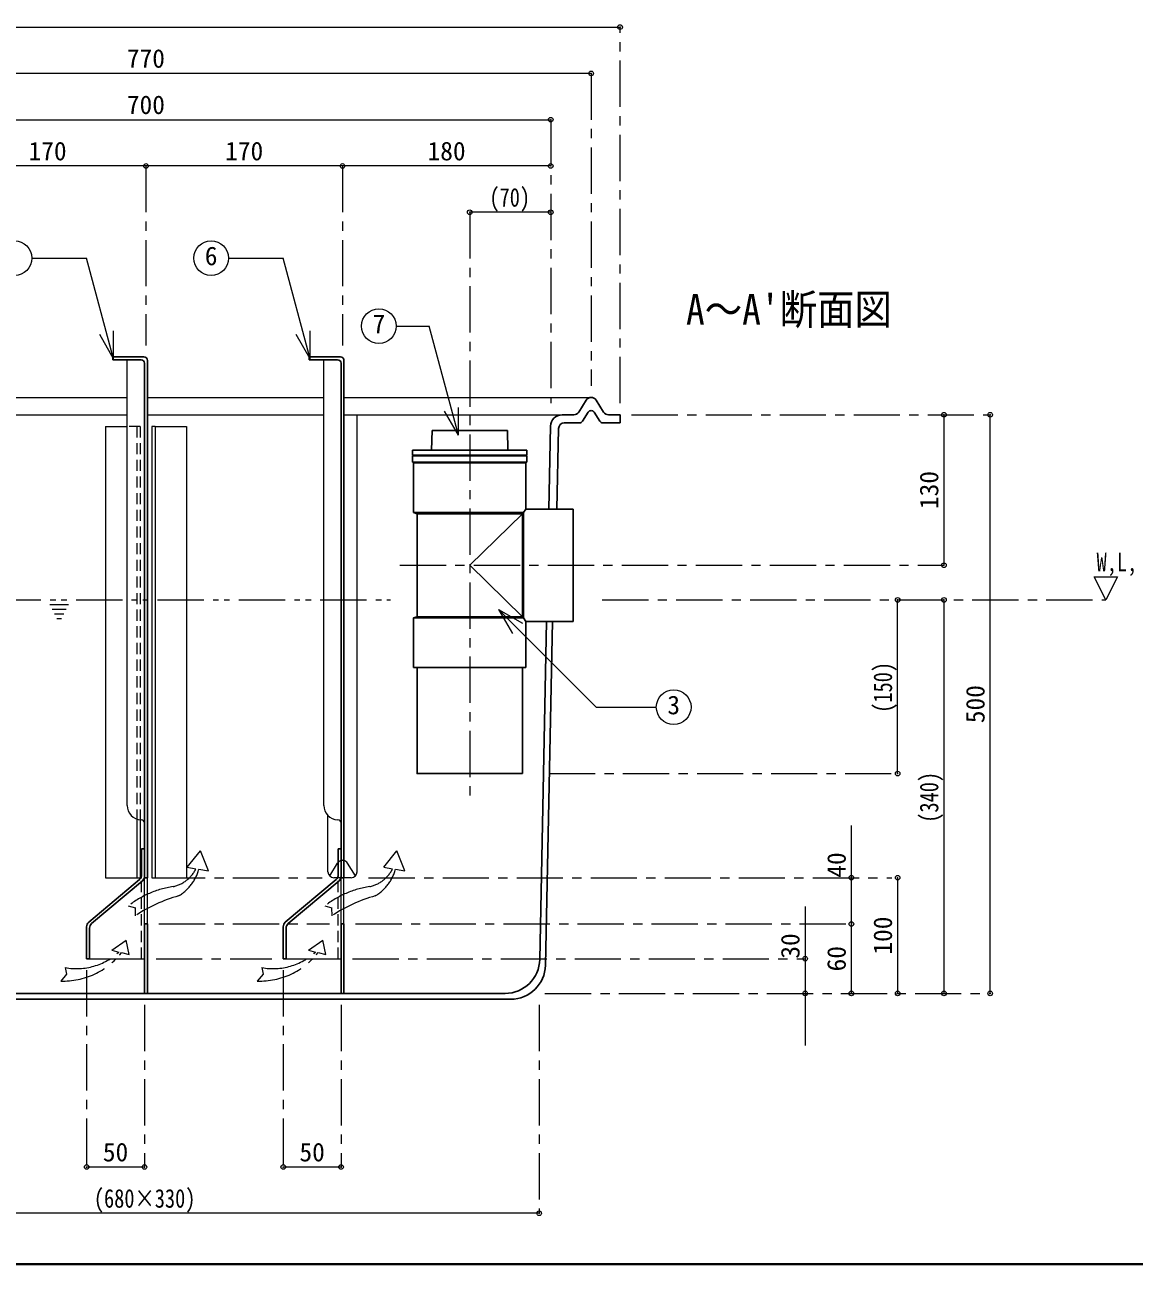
# Model space of a CAD drawing. Units: millimetres at full size, sheet at 1:8. Extents: x -1685 to 1555, y -1115 to 1133.
# Drawn here: x -1024 to -65, y -1115 to -44 of the extents above; entities that cross this region are included whole.
import ezdxf
from ezdxf.enums import TextEntityAlignment as Align

# ---------------------------------------------------------------- set-up
doc = ezdxf.new("R2010")
doc.units = ezdxf.units.MM
doc.header["$LTSCALE"] = 8
doc.header["$PDMODE"] = 32
doc.header["$PDSIZE"] = 4
for name, pattern in [('CHAIN1', [8, 5, -1, 1, -1]), ('DASHED1', [1.8, 1.2, -0.6]), ('DOUBLE_CHAIN1', [8.8, 5, -1, 0.6, -0.6, 0.6, -1])]:
    doc.linetypes.add(name, pattern=pattern)
doc.layers.add('0-0_ﾚｲﾔ1', color=4, linetype='Continuous', lineweight=9)
doc.styles.add('ＭＳ ゴシック', font='')
doc.styles.get('ＭＳ ゴシック').set_extended_font_data('MS Gothic')

msp = doc.modelspace()

# ---------------------------------------------------------------- linework, layer by layer
at = {"layer": '0-0_ﾚｲﾔ1'}
for p, q in [((-1329.576, -45.982), (-509.576, -45.982)), ((-534.576, -85.982), (-1304.576, -85.982)), ((-1269.576, -125.982), (-569.576, -125.982)), ((-919.576, -165.982), (-1089.576, -165.982)), ((-749.576, -165.982), (-919.576, -165.982)), ((-569.576, -165.982), (-749.576, -165.982)), ((-569.576, -205.982), (-639.576, -205.982)), ((-1088.326, -365.982), (-935.826, -365.982)), ((-918.326, -365.982), (-765.826, -365.982)), ((-748.326, -365.982), (-534.576, -365.982)), ((-1088.326, -380.982), (-935.826, -380.982)), ((-918.326, -380.982), (-765.826, -380.982)), ((-748.326, -380.982), (-559.774, -380.982)), ((-736.988, -775.982), (-736.988, -380.982)), ((-229.576, -380.982), (-229.576, -510.982)), ((-189.576, -880.982), (-189.576, -380.982)), ((-954.576, -390.982), (-954.576, -780.982)), ((-954.576, -390.982), (-935.826, -390.982)), ((-911.576, -390.982), (-884.576, -390.982)), ((-884.576, -390.982), (-884.576, -780.982)), ((-269.576, -690.982), (-269.576, -540.982)), ((-229.576, -540.982), (-229.576, -880.982)), ((-762.165, -775.982), (-762.165, -727.321)), ((-309.576, -820.982), (-309.576, -735.982)), ((-760.7, -779.517), (-753.834, -768.361)), ((-738.452, -779.517), (-745.318, -768.361)), ((-954.576, -780.982), (-927.576, -780.982)), ((-911.576, -780.982), (-884.576, -780.982)), ((-753.9, -780.982), (-757.165, -780.982)), ((-741.988, -780.982), (-748.326, -780.982)), ((-269.576, -780.982), (-269.576, -880.982)), ((-349.576, -805.982), (-349.576, -925.982)), ((-309.576, -880.982), (-309.576, -820.982)), ((-920.826, -1030.982), (-970.826, -1030.982)), ((-750.826, -1030.982), (-800.826, -1030.982)), ((-579.576, -1070.982), (-1259.576, -1070.982))]:
    msp.add_line(p, q, dxfattribs=at)
at = {"layer": '0-0_ﾚｲﾔ1', "linetype": 'CHAIN1'}
for p, q in [((-509.576, -370.982), (-509.576, -45.982)), ((-534.576, -85.982), (-534.576, -355.982)), ((-569.576, -125.982), (-569.576, -370.982)), ((-919.576, -165.982), (-919.576, -320.982)), ((-749.576, -165.982), (-749.576, -320.982)), ((-639.576, -205.982), (-639.576, -710.982)), ((-499.576, -380.982), (-189.576, -380.982)), ((-700.076, -510.982), (-229.576, -510.982)), ((-525.076, -540.982), (-89.576, -540.982)), ((-571.076, -690.982), (-269.576, -690.982)), ((-908.326, -780.982), (-767.165, -780.982)), ((-726.988, -780.982), (-274.576, -780.982)), ((-908.326, -820.982), (-760.826, -820.982)), ((-738.326, -820.982), (-309.576, -820.982)), ((-910.826, -850.982), (-810.826, -850.982)), ((-740.826, -850.982), (-349.576, -850.982)), ((-970.826, -860.982), (-970.826, -1030.982)), ((-800.826, -860.982), (-800.826, -1030.982)), ((-574.576, -880.982), (-189.576, -880.982)), ((-920.826, -890.982), (-920.826, -1030.982)), ((-750.826, -890.982), (-750.826, -1030.982)), ((-579.576, -890.982), (-579.576, -1070.982))]:
    msp.add_line(p, q, dxfattribs=at)
at = {"layer": '0-0_ﾚｲﾔ1', "color": 7, "lineweight": 18}
for p, q in [((-1018.175, -245.607), (-970.817, -245.607)), ((-947.525, -332.532), (-970.817, -245.607)), ((-848.175, -245.607), (-800.817, -245.607)), ((-777.525, -332.532), (-800.817, -245.607)), ((-947.525, -332.532), (-947.525, -308.532)), ((-777.525, -332.532), (-777.525, -308.532)), ((-703.137, -304.332), (-674.662, -304.332)), ((-649.38, -398.688), (-674.662, -304.332)), ((-947.525, -332.532), (-959.525, -311.747)), ((-777.525, -332.532), (-789.525, -311.747)), ((-935.826, -718.482), (-935.826, -333.482)), ((-765.826, -718.482), (-765.826, -333.482)), ((-649.38, -398.688), (-649.38, -374.688)), ((-649.38, -398.688), (-661.38, -377.903)), ((-914.576, -390.982), (-914.576, -780.982)), ((-911.576, -390.982), (-914.576, -390.982)), ((-911.576, -390.982), (-911.576, -780.982)), ((-614.674, -549.15), (-593.889, -561.15)), ((-614.674, -549.15), (-602.674, -569.934)), ((-927.576, -730.237), (-927.576, -780.982)), ((-924.576, -730.919), (-924.576, -780.982)), ((-927.576, -780.982), (-924.576, -780.982)), ((-920.826, -820.982), (-920.826, -780.982)), ((-918.326, -820.982), (-918.326, -780.982)), ((-914.576, -780.982), (-911.576, -780.982)), ((-750.826, -820.982), (-750.826, -780.982)), ((-748.326, -820.982), (-748.326, -780.982)), ((-968.326, -850.982), (-920.826, -850.982)), ((-798.326, -850.982), (-750.826, -850.982))]:
    msp.add_line(p, q, dxfattribs=at)
at = {"layer": '0-0_ﾚｲﾔ1', "color": 5, "lineweight": 25}
for p, q in [((-948.326, -333.482), (-948.326, -330.982)), ((-921.326, -330.982), (-948.326, -330.982)), ((-778.326, -333.482), (-778.326, -330.982)), ((-751.326, -330.982), (-778.326, -330.982)), ((-923.826, -333.482), (-948.326, -333.482)), ((-920.826, -780.982), (-920.826, -336.482)), ((-918.326, -333.982), (-918.326, -780.982)), ((-753.826, -333.482), (-778.326, -333.482)), ((-750.826, -780.982), (-750.826, -336.482)), ((-748.326, -333.982), (-748.326, -780.982)), ((-538.801, -368.308), (-545.352, -378.656)), ((-530.352, -368.308), (-523.801, -378.656)), ((-549.576, -380.982), (-559.774, -380.982)), ((-537.111, -378.726), (-542.087, -386.586)), ((-532.041, -378.726), (-527.066, -386.586)), ((-519.576, -380.982), (-509.576, -380.982)), ((-509.576, -380.982), (-509.576, -387.982)), ((-672.576, -411.482), (-672.076, -394.482)), ((-607.076, -394.482), (-672.076, -394.482)), ((-606.576, -411.482), (-607.076, -394.482)), ((-571.206, -462.482), (-569.772, -390.782)), ((-562.813, -392.882), (-564.205, -462.482)), ((-544.622, -387.982), (-557.814, -387.982)), ((-524.531, -387.982), (-509.576, -387.982)), ((-689.076, -411.482), (-689.076, -415.982)), ((-590.076, -411.482), (-689.076, -411.482)), ((-689.076, -415.982), (-590.076, -415.982)), ((-590.076, -411.482), (-590.076, -415.982)), ((-590.076, -421.982), (-590.076, -416.482)), ((-689.076, -421.982), (-590.076, -421.982)), ((-688.076, -422.482), (-591.076, -422.482)), ((-688.076, -465.482), (-688.076, -422.482)), ((-591.076, -422.482), (-591.076, -462.482)), ((-688.076, -465.482), (-593.076, -465.482)), ((-685.076, -466.482), (-688.076, -465.482)), ((-685.076, -466.482), (-594.076, -466.482)), ((-685.076, -466.482), (-685.076, -555.482)), ((-594.076, -466.482), (-593.076, -465.482)), ((-594.076, -466.482), (-594.076, -555.482)), ((-591.076, -462.482), (-593.076, -465.482)), ((-593.076, -465.482), (-593.076, -556.482)), ((-550.076, -462.482), (-591.076, -462.482)), ((-550.076, -462.482), (-550.076, -559.482)), ((-685.076, -555.482), (-688.076, -556.482)), ((-688.076, -556.482), (-593.076, -556.482)), ((-688.076, -556.482), (-688.076, -599.482)), ((-685.076, -555.482), (-594.076, -555.482)), ((-594.076, -555.482), (-593.076, -556.482)), ((-591.076, -559.482), (-593.076, -556.482)), ((-591.076, -559.482), (-591.076, -599.482)), ((-550.076, -559.482), (-591.076, -559.482)), ((-578.988, -851.582), (-573.146, -559.482)), ((-574.087, -856.582), (-568.145, -559.482)), ((-688.076, -599.482), (-591.076, -599.482)), ((-594.076, -599.482), (-594.076, -690.982)), ((-923.326, -755.982), (-920.826, -755.982)), ((-923.326, -778.656), (-923.326, -755.982)), ((-753.326, -755.982), (-750.826, -755.982)), ((-753.326, -778.656), (-753.326, -755.982)), ((-918.326, -780.982), (-920.826, -780.982)), ((-748.326, -780.982), (-750.826, -780.982)), ((-925.106, -782.48), (-969.047, -819.483)), ((-922.606, -783.643), (-966.547, -820.647)), ((-755.106, -782.48), (-799.047, -819.483)), ((-752.606, -783.643), (-796.547, -820.647)), ((-970.826, -823.308), (-970.826, -850.982)), ((-968.326, -824.471), (-968.326, -850.982)), ((-920.826, -820.982), (-918.326, -820.982)), ((-920.826, -880.982), (-920.826, -820.982)), ((-918.326, -820.982), (-918.326, -880.982)), ((-800.826, -823.308), (-800.826, -850.982)), ((-798.326, -824.471), (-798.326, -850.982)), ((-750.826, -820.982), (-748.326, -820.982)), ((-750.826, -880.982), (-750.826, -820.982)), ((-748.326, -820.982), (-748.326, -880.982)), ((-970.826, -850.982), (-968.326, -850.982)), ((-800.826, -850.982), (-798.326, -850.982)), ((-1235.071, -885.982), (-604.081, -885.982)), ((-1230.17, -880.982), (-608.982, -880.982))]:
    msp.add_line(p, q, dxfattribs=at)
at = {"layer": '0-0_ﾚｲﾔ1', "linetype": 'DASHED1'}
for p, q in [((-924.576, -390.982), (-935.826, -390.982)), ((-927.576, -390.982), (-927.576, -730.237)), ((-924.576, -390.982), (-924.576, -730.919)), ((-923.326, -850.982), (-923.326, -778.656)), ((-750.826, -780.982), (-753.9, -780.982)), ((-753.326, -850.982), (-753.326, -778.656))]:
    msp.add_line(p, q, dxfattribs=at)
at = {"layer": '0-0_ﾚｲﾔ1', "linetype": 'DOUBLE_CHAIN1'}
for p, q in [((-1261.575, -540.982), (-708.076, -540.982)), ((-1002.576, -544.982), (-986.576, -544.982)), ((-1000.576, -548.982), (-988.576, -548.982)), ((-998.576, -552.982), (-990.576, -552.982)), ((-996.576, -556.982), (-992.576, -556.982)), ((-884.001, -772.016), (-872.531, -757.898)), ((-865.596, -775.09), (-872.531, -757.898)), ((-714.001, -772.016), (-702.531, -757.898)), ((-695.596, -775.09), (-702.531, -757.898)), ((-884.001, -772.016), (-876.318, -773.299)), ((-873.794, -773.721), (-865.596, -775.09)), ((-714.001, -772.016), (-706.318, -773.299)), ((-703.794, -773.721), (-695.596, -775.09)), ((-934.815, -805.389), (-928.706, -807.014)), ((-928.678, -813.913), (-928.706, -807.014)), ((-764.815, -805.389), (-758.706, -807.014)), ((-758.678, -813.913), (-758.706, -807.014)), ((-949.012, -843.74), (-936.674, -834.839)), ((-933.927, -847.44), (-936.674, -834.839)), ((-779.012, -843.74), (-766.674, -834.839)), ((-763.927, -847.44), (-766.674, -834.839)), ((-949.012, -843.74), (-942.884, -845.243)), ((-940.741, -845.769), (-933.927, -847.44)), ((-779.012, -843.74), (-772.884, -845.243)), ((-770.741, -845.769), (-763.927, -847.44)), ((-988.231, -864.403), (-993.28, -870.305)), ((-989.336, -858.665), (-988.231, -864.403)), ((-818.231, -864.403), (-823.28, -870.305)), ((-819.336, -858.665), (-818.231, -864.403))]:
    msp.add_line(p, q, dxfattribs=at)
at = {"layer": '0-0_ﾚｲﾔ1', "color": 1, "lineweight": 40}
msp.add_line((1555.424, -1114.982), (-1684.576, -1114.982), dxfattribs=at)
at = {"layer": '0-0_ﾚｲﾔ1', "color": 5, "lineweight": 25}
for points in [[(-689.076, -421.982), (-689.076, -416.482), (-590.076, -416.482)], [(-685.076, -599.482), (-685.076, -690.982), (-594.076, -690.982)]]:
    msp.add_lwpolyline(points, dxfattribs=at)
at = {"layer": '0-0_ﾚｲﾔ1'}
msp.add_lwpolyline([(-594.076, -466.482), (-639.576, -510.982), (-594.076, -555.482)], dxfattribs=at)
at = {"layer": '0-0_ﾚｲﾔ1', "color": 7, "lineweight": 18}
msp.add_lwpolyline([(-89.576, -540.982), (-99.576, -520.982), (-79.576, -520.982)], close=True, dxfattribs=at)
msp.add_lwpolyline([(-614.674, -549.15), (-530.192, -633.631), (-478.242, -633.631)], dxfattribs=at)
for centre in [(-1033.175, -245.607), (-863.175, -245.607), (-718.137, -304.332), (-463.242, -633.631)]:
    msp.add_circle(centre, 15, dxfattribs=at)
at = {"layer": '0-0_ﾚｲﾔ1', "color": 5, "lineweight": 25}
for centre, radius, start, end in [((-921.326, -333.982), 3, 0, 90), ((-751.326, -333.982), 3, 0, 90), ((-923.826, -336.482), 3, 0, 90), ((-753.826, -336.482), 3, 0, 90), ((-534.576, -370.982), 5, 32.33353, 147.66647), ((-559.774, -390.982), 10, 90, 178.85424), ((-549.576, -375.982), 5, 270, 327.66647), ((-534.576, -380.33), 3, 32.33353, 147.66647), ((-519.576, -375.982), 5, 212.33353, 270), ((-557.814, -392.982), 5, 90, 178.85424), ((-544.622, -384.982), 3, 270, 327.66647), ((-524.531, -384.982), 3, 212.33353, 270), ((-928.326, -778.656), 5, 310.10091, 0), ((-925.826, -779.819), 5, 310.10091, 0), ((-758.326, -778.656), 5, 310.10091, 0), ((-755.826, -779.819), 5, 310.10091, 0), ((-965.826, -823.308), 5, 130.10091, 180), ((-963.326, -824.471), 5, 130.10091, 180), ((-795.826, -823.308), 5, 130.10091, 180), ((-793.326, -824.471), 5, 130.10091, 180), ((-608.982, -850.982), 30, 270, 358.85424), ((-604.081, -855.982), 30, 270, 358.85424)]:
    msp.add_arc(centre, radius, start, end, dxfattribs=at)
at = {"layer": '0-0_ﾚｲﾔ1', "color": 7, "lineweight": 18}
for centre, radius, start, end in [((-923.326, -718.482), 12.5, 180, 268.15143), ((-753.326, -718.482), 12.5, 180, 268.15143), ((-923.826, -733.974), 3, 0, 88.15143), ((-753.826, -733.974), 3, 0, 88.15143)]:
    msp.add_arc(centre, radius, start, end, dxfattribs=at)
at = {"layer": '0-0_ﾚｲﾔ1'}
for centre, start, end in [((-749.576, -770.982), 138.59038, 148.38993), ((-749.576, -770.982), 31.61007, 75.52249), ((-757.165, -775.982), 180, 270), ((-741.988, -775.982), 270, 0)]:
    msp.add_arc(centre, 5, start, end, dxfattribs=at)
at = {"layer": '0-0_ﾚｲﾔ1', "linetype": 'DASHED1'}
msp.add_arc((-749.576, -770.982), 5, 75.52249, 138.59038, dxfattribs=at)
at = {"layer": '0-0_ﾚｲﾔ1', "linetype": 'DOUBLE_CHAIN1'}
for centre, radius, start, end in [((-902.137, -760.498), 28.818, 282.13657, 333.62764), ((-911.291, -763.327), 38.911, 300.93246, 344.50783), ((-732.137, -760.498), 28.818, 282.13657, 333.62764), ((-741.291, -763.327), 38.911, 300.93246, 344.50783), ((-883.667, -870.669), 82.931, 98.60685, 128.07888), ((-713.667, -870.669), 82.931, 98.60685, 128.07888), ((-857.873, -918.524), 126.32, 105.33993, 124.09168), ((-687.873, -918.524), 126.32, 105.33993, 124.09168), ((-991.211, -806.219), 64.119, 268.15037, 321.91669), ((-979.577, -805.345), 54.206, 259.62862, 312.60408), ((-821.211, -806.219), 64.119, 268.15037, 321.91669), ((-809.577, -805.345), 54.206, 259.62862, 312.60408)]:
    msp.add_arc(centre, radius, start, end, dxfattribs=at)
at = {"layer": '0-0_ﾚｲﾔ1', "color": 1}
for p in [(-509.576, -45.982), (-534.576, -85.982), (-569.576, -125.982), (-919.576, -165.982), (-749.576, -165.982), (-569.576, -165.982), (-639.576, -205.982), (-569.576, -205.982), (-229.576, -380.982), (-189.576, -380.982), (-229.576, -510.982), (-269.576, -540.982), (-229.576, -540.982), (-269.576, -690.982), (-309.576, -780.982), (-269.576, -780.982), (-309.576, -820.982), (-349.576, -850.982), (-349.576, -880.982), (-309.576, -880.982), (-269.576, -880.982), (-229.576, -880.982), (-189.576, -880.982), (-970.826, -1030.982), (-920.826, -1030.982), (-800.826, -1030.982), (-750.826, -1030.982), (-579.576, -1070.982)]:
    msp.add_point(p, dxfattribs=at)

# ---------------------------------------------------------------- texts
at = {"layer": '0-0_ﾚｲﾔ1', "color": 7, "style": 'ＭＳ ゴシック'}
for s, p in [('770', (-936.076, -85.982)), ('700', (-936.076, -125.982)), ('170', (-1021.076, -165.982)), ('170', (-851.076, -165.982)), ('180', (-676.076, -165.982)), ('6', (-868.675, -256.607)), ('7', (-723.637, -315.332)), ('3', (-468.742, -644.631)), ('50', (-956.826, -1030.982)), ('50', (-786.826, -1030.982))]:
    msp.add_text(s, height=16.13, dxfattribs=at).set_placement(p, align=Align.BOTTOM_LEFT)
for s, height, width, p in [('(70)', 16.13, 0.8, (-622.576, -205.982)), ("A～A'断面図", 26.39, 0.9, (-452.576, -310.982)), ('W,L,', 16.13, 0.8, (-97.576, -520.982)), ('(680×330)', 16.13, 0.8, (-964.576, -1070.982))]:
    msp.add_text(s, height=height, dxfattribs=dict(at, width=width)).set_placement(p, align=Align.BOTTOM_LEFT)
for s, p in [('130', (-229.576, -462.482)), ('500', (-189.576, -647.482)), ('40', (-309.576, -780.982)), ('100', (-269.576, -847.482)), ('30', (-349.576, -850.982)), ('60', (-309.576, -861.982))]:
    msp.add_text(s, height=16.13, rotation=90, dxfattribs=at).set_placement(p, align=Align.BOTTOM_LEFT)
at = {"layer": '0-0_ﾚｲﾔ1', "color": 7, "style": 'ＭＳ ゴシック', "width": 0.8}
for s, p in [('(150)', (-269.576, -638.482)), ('(340)', (-229.576, -733.482))]:
    msp.add_text(s, height=16.13, rotation=90, dxfattribs=at).set_placement(p, align=Align.BOTTOM_LEFT)

doc.saveas('drawing.dxf')
